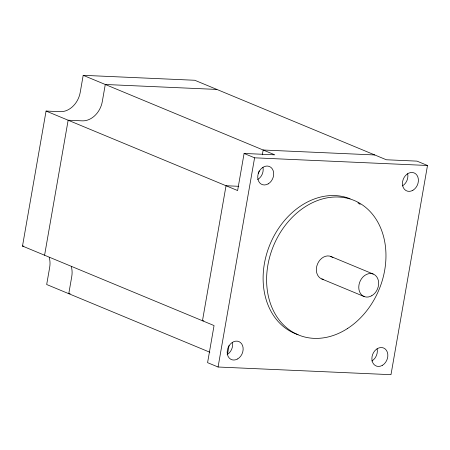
<?xml version="1.0" encoding="UTF-8"?>
<svg xmlns="http://www.w3.org/2000/svg" width="450" height="450" viewBox="0 0 450 450"><rect width="100%" height="100%" fill="white"/><g stroke="black" fill="none" stroke-linecap="round" stroke-linejoin="round"><path stroke-width="0.67" d="M22.5 246.066L46.063 111.054L60.165 111.679A20.633 16.194 -67.5 0 0 80.218 92.385L83.194 75.319L194.788 80.269L386.348 159.767L417.004 161.128L427.5 165.482L390.988 374.681L218.076 367.014L207.579 362.655L214.054 325.564L22.5 246.066L23.844 246.127M44.584 255.234L68.147 120.218L82.254 120.847A20.633 16.194 -67.5 0 0 102.302 101.548L105.283 84.487L216.877 89.432M83.194 75.319L274.748 154.817L244.091 153.461L237.617 190.553L46.063 111.054M218.076 367.014L254.588 157.815L244.091 153.461M227.486 354.431L229.033 345.555M262.327 154.789L263.16 150.007L374.754 154.958M254.588 157.815L427.5 165.482M238.787 186.306L226.029 185.743L202.466 320.754L203.811 320.816M70.172 293.749L68.771 293.687L71.747 276.621A20.633 16.194 -67.5 0 0 71.28 266.507M330.789 256.438L373.213 274.039M321.784 278.961L364.207 296.567M209.829 352.226L46.682 284.518L49.663 267.457A20.633 16.194 -67.5 0 0 49.191 257.344M323.601 279.422A12.133 9.523 -67.5 0 1 317.571 263.869A12.133 9.523 -67.5 0 1 332.933 257.715M259.183 170.972A20.633 16.194 -67.5 0 1 258.182 173.464M232.403 342.343A9.742 7.65 -67.5 0 1 227.143 354.583M407.666 173.689A9.742 7.65 -67.5 0 1 402.401 185.929M262.957 167.271A9.742 7.65 -67.5 0 1 257.698 179.511M377.111 348.761A9.742 7.65 -67.5 0 1 371.846 361.001M357.941 202.838A72.788 57.133 -67.5 0 1 360.191 204.39M298.063 334.654A72.788 57.133 -67.5 0 1 269.061 246.752A72.788 57.133 -67.5 0 1 350.061 198.759M412.897 190.282A9.742 7.65 -67.5 0 0 415.761 173.903A9.742 7.65 -67.5 0 0 402.604 181.569A9.742 7.65 -67.5 0 0 412.897 190.282M237.639 358.942A9.742 7.65 -67.5 0 0 240.497 342.557A9.742 7.65 -67.5 0 0 227.34 350.229A9.742 7.65 -67.5 0 0 237.639 358.942M371.796 295.718A12.133 9.523 -67.5 0 0 375.356 275.321A12.133 9.523 -67.5 0 0 358.976 284.873A12.133 9.523 -67.5 0 0 371.796 295.718M268.194 183.87A9.742 7.65 -67.5 0 0 271.052 167.484A9.742 7.65 -67.5 0 0 257.895 175.157A9.742 7.65 -67.5 0 0 268.194 183.87M382.343 365.355A9.742 7.65 -67.5 0 0 385.206 348.975A9.742 7.65 -67.5 0 0 372.049 356.642A9.742 7.65 -67.5 0 0 382.343 365.355M347.22 328.714A72.788 57.133 -67.5 0 0 364.236 206.252A72.788 57.133 -67.5 0 0 267.412 268.132A72.788 57.133 -67.5 0 0 347.22 328.714"/></g></svg>
